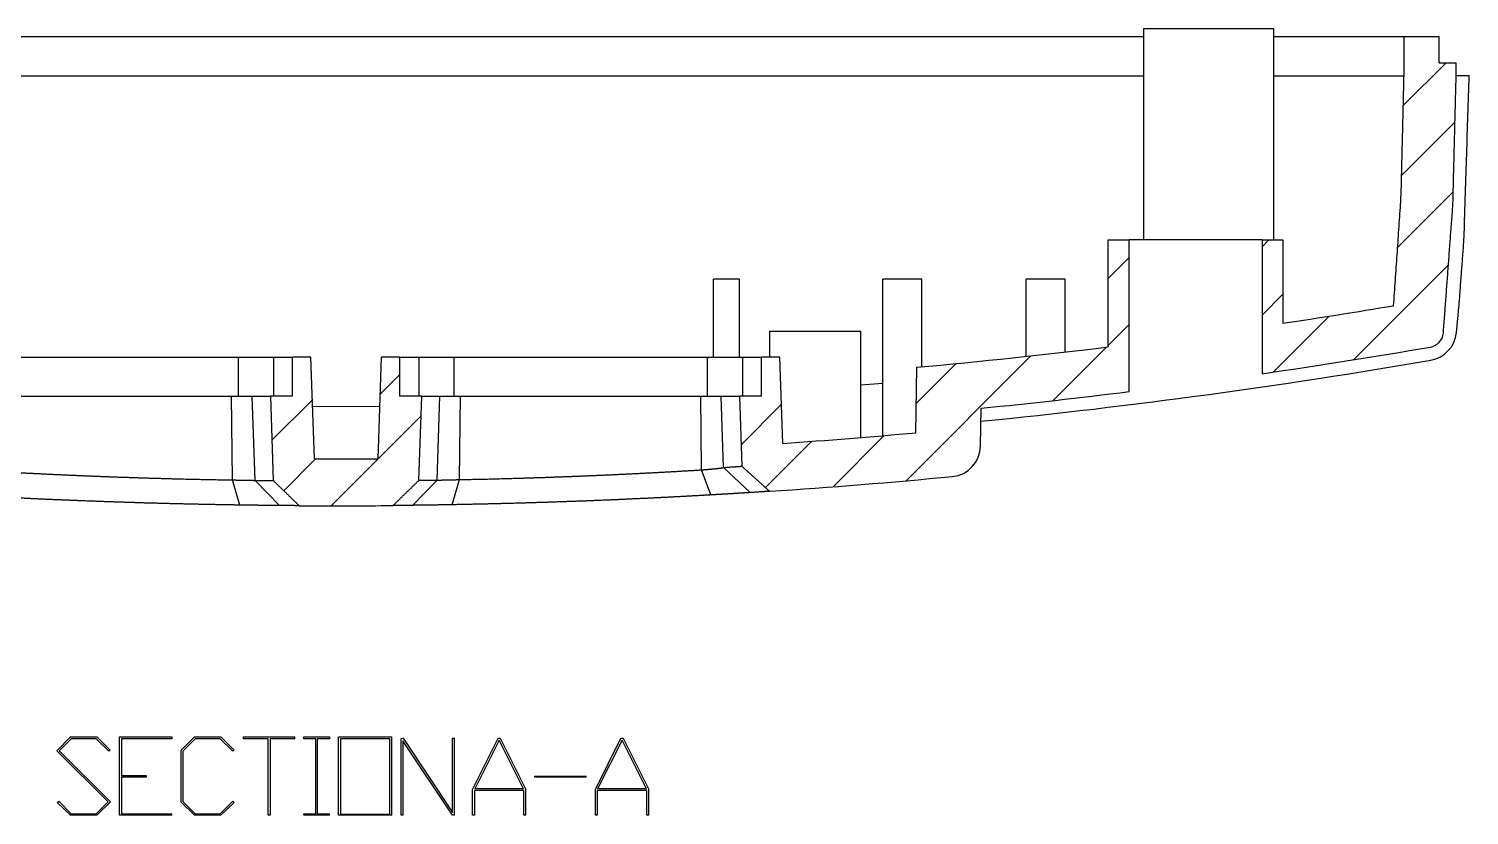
# Model space of a CAD drawing. Extents: x -97 to 297, y -189 to 89.
# Drawn here: x 122.2 to 177.5, y -114.6 to -84.4 of the extents above; entities that cross this region are included whole.
import ezdxf

# ---------------------------------------------------------------- set-up
doc = ezdxf.new("R2010")
doc.units = 0
doc.header["$MEASUREMENT"] = 0
doc.linetypes.add('DASHED', pattern=[0])
doc.linetypes.add('SOLID', pattern=[0])
doc.layers.add('255', color=7, linetype='SOLID')

msp = doc.modelspace()

# ---------------------------------------------------------------- linework, layer by layer
at = {"layer": '255', "color": 3, "linetype": 'SOLID'}
for p, q in [((165, -84.403), (165, -92.503)), ((170, -84.403), (165, -84.403)), ((170, -92.503), (170, -84.403)), ((102.999, -84.703), (165.002, -84.703)), ((170.002, -84.703), (175, -84.703)), ((175, -84.703), (176.35, -84.703)), ((175, -86.203), (175, -84.703)), ((176.35, -85.703), (176.35, -84.703)), ((102.998, -86.203), (165.003, -86.203)), ((170.003, -86.203), (175, -86.203)), ((176.35, -85.703), (177, -85.703)), ((177, -86.203), (177, -85.703)), ((177.5, -86.203), (177, -86.203)), ((163.65, -92.503), (164.45, -92.503)), ((163.65, -96.607), (163.65, -92.503)), ((169.55, -92.503), (164.45, -92.503)), ((164.45, -98.322), (164.45, -92.503)), ((169.55, -92.503), (170.35, -92.503)), ((169.55, -92.503), (169.55, -97.636)), ((170.35, -92.503), (170.35, -95.699)), ((149.5, -94.003), (148.5, -94.003)), ((148.5, -97.003), (148.5, -94.003)), ((149.5, -97.003), (149.5, -94.003)), ((155, -100.013), (155, -94.003)), ((156.5, -94.003), (155, -94.003)), ((156.5, -97.37), (156.5, -94.003)), ((162, -94.003), (160.5, -94.003)), ((160.5, -96.969), (160.5, -94.003)), ((162, -96.802), (162, -94.003)), ((150.65, -96.003), (150.65, -97.003)), ((150.65, -96.003), (154.15, -96.003)), ((154.15, -100.084), (154.15, -96.003)), ((120.538, -97.003), (130.262, -97.003)), ((130.262, -97.003), (131.61, -97.003)), ((130.262, -97.003), (130.262, -98.503)), ((131.61, -97.003), (132.345, -97.003)), ((131.61, -97.003), (131.61, -98.503)), ((133.05, -97.003), (132.345, -97.003)), ((132.345, -98.503), (132.345, -97.003)), ((133.05, -97.003), (133.045, -97.003)), ((133.186, -100.902), (133.05, -97.003)), ((135.75, -97.003), (135.614, -100.898)), ((135.755, -97.003), (135.75, -97.003)), ((136.455, -97.003), (135.75, -97.003)), ((136.455, -97.003), (137.19, -97.003)), ((136.455, -97.003), (136.455, -98.503)), ((137.19, -97.003), (138.538, -97.003)), ((137.19, -97.003), (137.19, -98.503)), ((138.538, -97.003), (148.262, -97.003)), ((138.538, -97.003), (138.538, -98.503)), ((148.262, -97.003), (149.61, -97.003)), ((148.262, -97.003), (148.262, -98.503)), ((149.61, -97.003), (150.345, -97.003)), ((149.61, -97.003), (149.61, -98.503)), ((151.05, -97.003), (150.345, -97.003)), ((150.345, -98.503), (150.345, -97.003)), ((151.05, -97.003), (151.045, -97.003)), ((151.165, -100.309), (151.05, -97.003)), ((156.26, -99.903), (156.304, -97.388)), ((155.001, -98.005), (154.152, -98.076)), ((120.79, -98.503), (130.01, -98.503)), ((130.01, -98.503), (130.799, -98.503)), ((130.043, -101.711), (130.01, -98.503)), ((130.799, -98.503), (131.5, -98.503)), ((130.906, -101.727), (130.799, -98.503)), ((132.345, -98.503), (131.495, -98.503)), ((131.495, -98.503), (131.607, -101.735)), ((135.685, -98.896), (133.114, -98.9)), ((137.305, -98.503), (136.455, -98.503)), ((137.193, -101.729), (137.305, -98.503)), ((137.3, -98.503), (138.001, -98.503)), ((137.894, -101.721), (138.001, -98.503)), ((138.001, -98.503), (138.79, -98.503)), ((138.757, -101.7), (138.79, -98.503)), ((138.79, -98.503), (148.01, -98.503)), ((148.01, -98.503), (148.799, -98.503)), ((148.039, -101.325), (148.01, -98.503)), ((148.799, -98.503), (149.5, -98.503)), ((148.89, -101.231), (148.799, -98.503)), ((150.345, -98.503), (149.495, -98.503)), ((149.495, -98.503), (149.588, -101.186)), ((158.752, -100.407), (158.777, -98.959)), ((138.478, -102.663), (138.757, -101.698)), ((148.393, -102.288), (148.039, -101.325)), ((149.908, -102.197), (148.89, -101.233)), ((130.325, -102.676), (130.043, -101.711)), ((131.852, -102.694), (130.906, -101.729)), ((130.906, -101.729), (131.601, -101.729)), ((131.601, -101.729), (131.612, -101.729)), ((137.894, -101.721), (136.952, -102.686)), ((137.188, -101.721), (137.894, -101.721))]:
    msp.add_line(p, q, dxfattribs=at)
at = {"layer": '255', "color": 6, "linetype": 'DASHED'}
for p, q in [((175, -84.703), (175, -84.703)), ((174.972, -87.346), (176.616, -85.703)), ((174.907, -90.027), (176.955, -87.979)), ((174.754, -92.796), (176.888, -90.662)), ((169.55, -92.769), (169.816, -92.503)), ((163.65, -93.981), (164.45, -93.181)), ((173.064, -97.101), (176.704, -93.461)), ((169.55, -95.384), (170.35, -94.584)), ((169.975, -97.574), (172.122, -95.428)), ((163.65, -96.552), (164.45, -95.752)), ((161.536, -98.666), (163.587, -96.615)), ((176.331, -96.45), (176.342, -96.439)), ((132.345, -97.003), (132.345, -97.003)), ((150.345, -97.003), (150.345, -97.003)), ((155.888, -101.743), (160.681, -96.949)), ((156.28, -98.78), (157.815, -97.245)), ((135.7, -98.435), (136.455, -97.68)), ((164.45, -98.322), (164.45, -98.322)), ((131.553, -100.188), (133.107, -98.635)), ((149.559, -100.359), (151.113, -98.806)), ((133.825, -102.703), (137.279, -99.249)), ((153.087, -101.974), (155.051, -100.009)), ((150.49, -102), (152.259, -100.231)), ((132.01, -102.125), (133.233, -100.902)), ((137.19, -101.732), (137.193, -101.729))]:
    msp.add_line(p, q, dxfattribs=at)
at = {"layer": '255', "color": 1, "linetype": 'SOLID'}
for p, q in [((123.302, -112.107), (123.824, -111.573)), ((123.855, -111.644), (123.391, -112.107)), ((123.824, -111.573), (124.842, -111.573)), ((124.81, -111.644), (123.855, -111.644)), ((125.303, -112.123), (124.81, -111.644)), ((124.842, -111.573), (125.35, -112.077)), ((125.71, -111.573), (127.719, -111.573)), ((125.71, -114.573), (125.71, -111.573)), ((125.783, -111.644), (125.783, -113.052)), ((127.719, -111.644), (125.783, -111.644)), ((127.719, -111.573), (127.719, -111.644)), ((128.067, -112.085), (128.581, -111.573)), ((128.612, -111.644), (128.14, -112.115)), ((128.581, -111.573), (129.599, -111.573)), ((129.567, -111.644), (128.612, -111.644)), ((130.061, -112.123), (129.567, -111.644)), ((129.599, -111.573), (130.107, -112.077)), ((130.46, -111.573), (132.434, -111.573)), ((130.46, -111.645), (130.46, -111.573)), ((131.41, -111.645), (130.46, -111.645)), ((131.41, -114.573), (131.41, -111.645)), ((131.483, -111.645), (131.483, -114.573)), ((132.434, -111.645), (131.483, -111.645)), ((132.434, -111.645), (132.434, -111.573)), ((132.774, -111.573), (133.762, -111.573)), ((132.774, -111.644), (132.774, -111.573)), ((133.239, -111.644), (132.774, -111.644)), ((133.239, -114.517), (133.239, -111.644)), ((133.296, -111.644), (133.296, -114.517)), ((133.762, -111.644), (133.296, -111.644)), ((133.762, -111.573), (133.762, -111.644)), ((134.11, -111.573), (136.156, -111.573)), ((134.11, -114.573), (134.11, -111.573)), ((134.183, -111.648), (134.183, -114.551)), ((136.083, -111.648), (134.183, -111.648)), ((136.083, -114.551), (136.083, -111.648)), ((136.156, -114.573), (136.156, -111.573)), ((136.51, -111.632), (136.587, -111.616)), ((136.51, -114.573), (136.51, -111.632)), ((136.587, -111.616), (138.483, -114.473)), ((138.483, -111.616), (138.556, -111.616)), ((138.483, -114.473), (138.483, -111.616)), ((138.556, -114.573), (138.556, -111.616)), ((139.253, -113.582), (140.236, -111.616)), ((140.236, -111.616), (140.316, -111.616)), ((140.316, -111.616), (141.299, -113.582)), ((143.967, -113.582), (144.95, -111.616)), ((144.95, -111.616), (145.03, -111.616)), ((145.03, -111.616), (146.014, -113.582)), ((125.275, -114.055), (123.302, -112.107)), ((125.364, -114.055), (123.391, -112.107)), ((125.35, -112.077), (125.303, -112.123)), ((128.067, -114.078), (128.067, -112.085)), ((128.14, -112.115), (128.14, -114.048)), ((130.107, -112.077), (130.061, -112.123)), ((136.583, -111.726), (136.583, -114.573)), ((138.481, -114.573), (136.583, -111.726)), ((140.276, -111.69), (139.339, -113.565)), ((141.213, -113.565), (140.276, -111.69)), ((144.99, -111.69), (144.053, -113.565)), ((145.927, -113.565), (144.99, -111.69)), ((125.783, -113.052), (126.733, -113.052)), ((125.783, -113.11), (125.783, -114.517)), ((126.733, -113.11), (125.783, -113.11)), ((126.733, -113.052), (126.733, -113.11)), ((141.646, -113.073), (143.619, -113.073)), ((141.646, -113.116), (141.646, -113.073)), ((143.619, -113.116), (141.646, -113.116)), ((143.619, -113.116), (143.619, -113.073)), ((139.253, -114.573), (139.253, -113.582)), ((139.326, -113.622), (139.326, -114.573)), ((141.226, -113.622), (139.326, -113.622)), ((141.213, -113.565), (139.339, -113.565)), ((141.226, -114.573), (141.226, -113.622)), ((141.299, -114.573), (141.299, -113.582)), ((143.967, -114.573), (143.967, -113.582)), ((144.04, -113.622), (144.04, -114.573)), ((145.941, -113.622), (144.04, -113.622)), ((145.927, -113.565), (144.053, -113.565)), ((145.941, -114.573), (145.941, -113.622)), ((146.014, -114.573), (146.014, -113.582)), ((123.315, -114.086), (123.376, -114.04)), ((123.824, -114.573), (123.315, -114.086)), ((123.376, -114.04), (123.855, -114.517)), ((124.81, -114.517), (125.275, -114.055)), ((125.364, -114.055), (124.842, -114.573)), ((128.581, -114.573), (128.067, -114.078)), ((128.14, -114.048), (128.612, -114.517)), ((129.567, -114.517), (130.061, -114.04)), ((130.107, -114.086), (129.599, -114.573)), ((130.107, -114.086), (130.061, -114.04)), ((124.842, -114.573), (123.824, -114.573)), ((123.855, -114.517), (124.81, -114.517)), ((127.719, -114.573), (125.71, -114.573)), ((125.783, -114.517), (127.719, -114.517)), ((127.719, -114.573), (127.719, -114.517)), ((129.599, -114.573), (128.581, -114.573)), ((128.612, -114.517), (129.567, -114.517)), ((131.483, -114.573), (131.41, -114.573)), ((132.774, -114.517), (133.239, -114.517)), ((132.774, -114.573), (132.774, -114.517)), ((133.762, -114.573), (132.774, -114.573)), ((133.296, -114.517), (133.762, -114.517)), ((133.762, -114.573), (133.762, -114.517)), ((136.156, -114.573), (134.11, -114.573)), ((136.083, -114.551), (134.183, -114.551)), ((136.583, -114.573), (136.51, -114.573)), ((138.556, -114.573), (138.481, -114.573)), ((139.326, -114.573), (139.253, -114.573)), ((141.299, -114.573), (141.226, -114.573)), ((144.04, -114.573), (143.967, -114.573)), ((146.014, -114.573), (145.941, -114.573))]:
    msp.add_line(p, q, dxfattribs=at)
at = {"layer": '255', "color": 3, "linetype": 'SOLID'}
for centre, radius, start, end in [((133.996, 147.429), 245.831, 278.5041, 279.507), ((175.912, -96.02), 0.6, 279.7691, 354.3435), ((175.82, -95.934), 1.2, 279.7514, 354.3871), ((133.996, 147.429), 245.831, 275.20647, 276.92822), ((133.996, 147.429), 247.631, 278.25475, 279.76906), ((133.996, 147.429), 248.131, 275.72965, 279.75138), ((133.996, 147.429), 247.631, 275.7433, 277.06409), ((134, 147.308), 248.211, 273.96549, 275.14541), ((157.552, -100.386), 1.2, 275.4317, 359), ((134, 147.308), 248.211, 269.81209, 270.37263), ((134, 147.308), 250.011, 273.81945, 275.4317), ((134, 147.308), 250.011, 269.67936, 270.50482)]:
    msp.add_arc(centre, radius, start, end, dxfattribs=at)
for points in [[(174.6, -95.026), (174.886, -90.882), (175, -86.203)], [(176.509, -96.079), (176.875, -91.153), (177, -86.203)], [(177.014, -96.052), (177.12, -94.907), (177.3, -92.5), (177.5, -86.203)], [(120.761, -101.37), (121.953, -101.436), (123.152, -101.495), (124.347, -101.548), (125.533, -101.594), (126.702, -101.633), (127.846, -101.666), (128.962, -101.692), (130.043, -101.711)], [(137.894, -101.721), (137.93, -101.719), (137.973, -101.717), (138.024, -101.715), (138.082, -101.713), (138.148, -101.711), (138.219, -101.709), (138.297, -101.708), (138.38, -101.706), (138.469, -101.704), (138.561, -101.702), (138.658, -101.7), (138.757, -101.698)], [(138.757, -101.698), (139.837, -101.675), (140.951, -101.645), (142.096, -101.609), (143.264, -101.566), (144.45, -101.516), (145.646, -101.459), (146.845, -101.395), (148.039, -101.325)], [(148.039, -101.325), (148.137, -101.317), (148.233, -101.31), (148.324, -101.302), (148.411, -101.295), (148.493, -101.287), (148.57, -101.279), (148.641, -101.272), (148.705, -101.264), (148.762, -101.256), (148.812, -101.249), (148.855, -101.241), (148.89, -101.233)], [(148.89, -101.233), (149.198, -101.212), (149.418, -101.197), (149.55, -101.188), (149.593, -101.185)], [(149.588, -101.185), (149.857, -101.428), (150.127, -101.672), (150.39, -101.91), (150.654, -102.148)], [(130.043, -101.711), (130.142, -101.713), (130.239, -101.714), (130.332, -101.716), (130.42, -101.717), (130.503, -101.719), (130.581, -101.72), (130.653, -101.721), (130.718, -101.723), (130.776, -101.724), (130.827, -101.726), (130.871, -101.727), (130.906, -101.729)], [(131.607, -101.734), (131.858, -101.978), (132.109, -102.222), (132.355, -102.461), (132.601, -102.699)], [(136.203, -102.694), (136.453, -102.45), (136.703, -102.206), (136.948, -101.967), (137.193, -101.729)], [(149.908, -102.197), (149.847, -102.2), (149.772, -102.205), (149.684, -102.211), (149.582, -102.217), (149.466, -102.224), (149.337, -102.232), (149.198, -102.241), (149.051, -102.25), (148.897, -102.259), (148.736, -102.268), (148.569, -102.278), (148.393, -102.288)], [(150.659, -102.148), (150.612, -102.151), (150.471, -102.16), (150.236, -102.175), (149.908, -102.197)], [(130.325, -102.676), (129.115, -102.655), (127.886, -102.628), (126.638, -102.595), (125.372, -102.554), (124.105, -102.507), (122.855, -102.455), (121.623, -102.397), (120.409, -102.333)], [(131.852, -102.694), (131.79, -102.693), (131.715, -102.693), (131.626, -102.692), (131.523, -102.691), (131.407, -102.69), (131.277, -102.688), (131.136, -102.687), (130.988, -102.685), (130.833, -102.683), (130.671, -102.681), (130.502, -102.679), (130.325, -102.676)], [(132.606, -102.699), (132.559, -102.699), (132.418, -102.698), (132.182, -102.697), (131.852, -102.694)], [(136.952, -102.686), (136.622, -102.689), (136.387, -102.692), (136.245, -102.693), (136.198, -102.693), (136.198, -102.693)], [(138.478, -102.663), (138.302, -102.666), (138.133, -102.669), (137.971, -102.672), (137.816, -102.674), (137.669, -102.676), (137.528, -102.678), (137.397, -102.68), (137.281, -102.682), (137.178, -102.683), (137.089, -102.684), (137.013, -102.685), (136.952, -102.686)], [(148.393, -102.288), (147.185, -102.355), (145.957, -102.417), (144.711, -102.474), (143.446, -102.525), (142.178, -102.569), (140.927, -102.607), (139.694, -102.638), (138.478, -102.663)]]:
    msp.add_open_spline(points, degree=1, dxfattribs=at)

doc.saveas('drawing.dxf')
